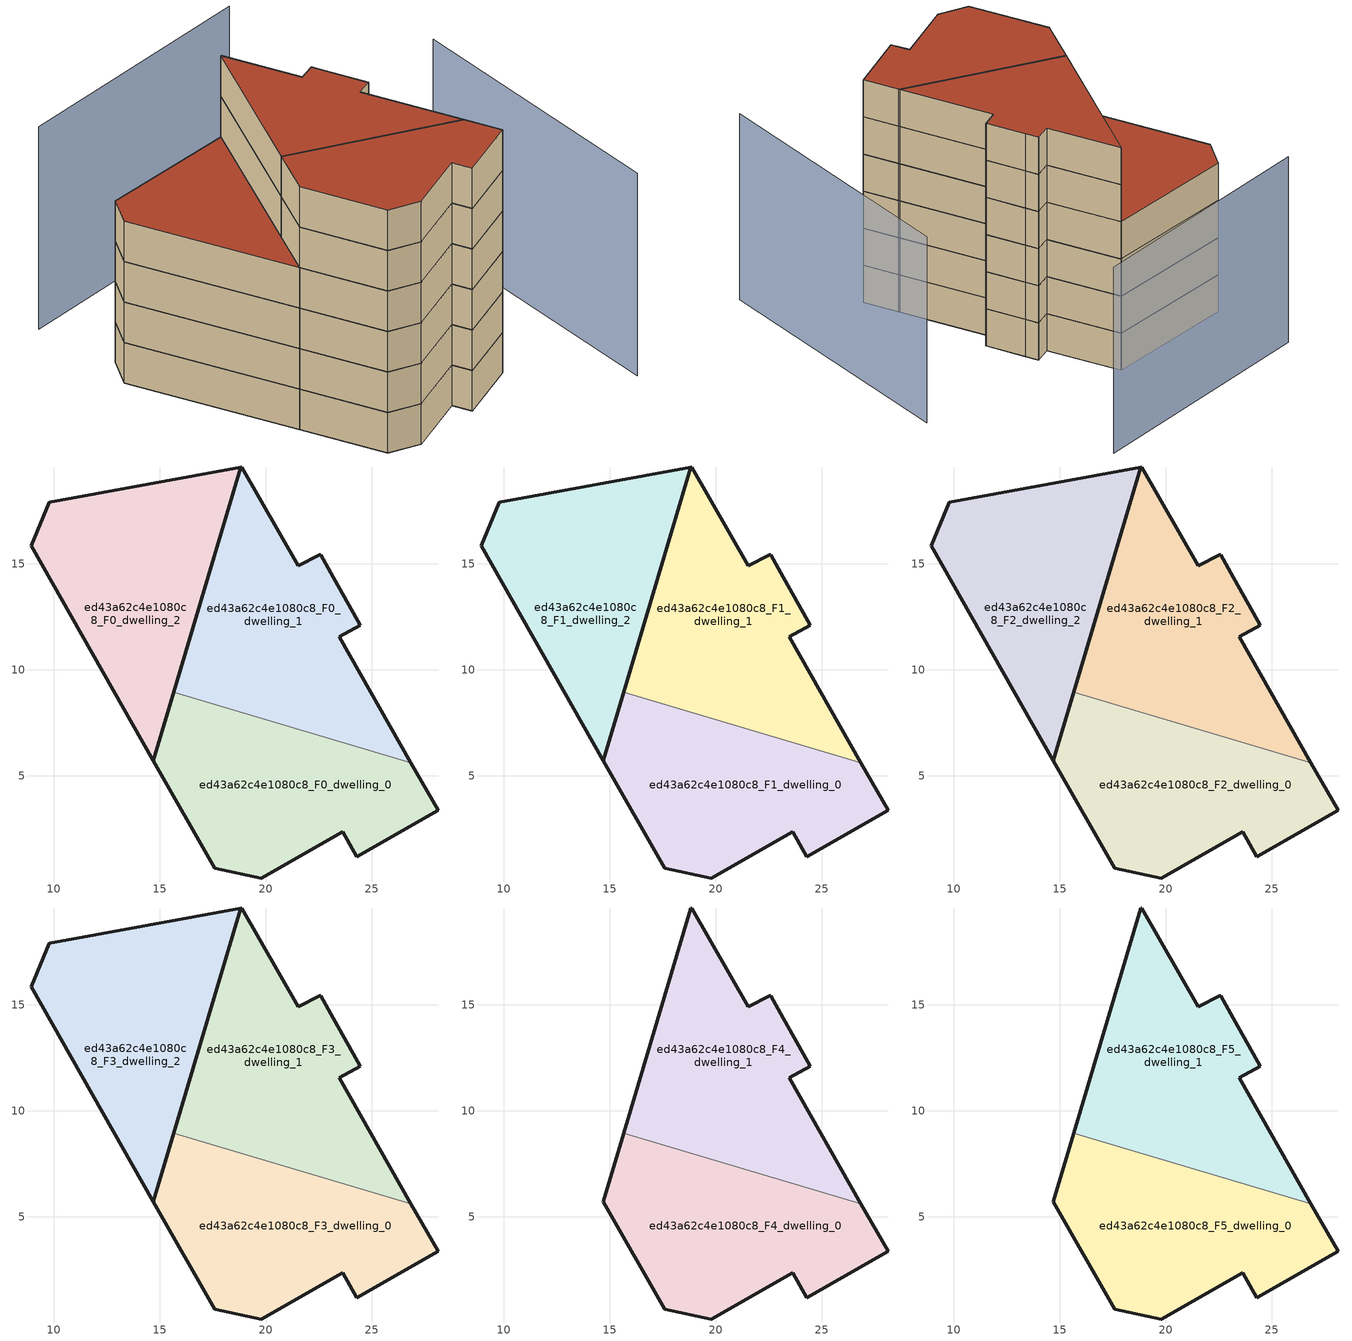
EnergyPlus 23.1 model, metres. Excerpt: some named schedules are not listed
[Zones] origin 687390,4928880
ed43a62c4e1080c8_F0_dwelling_0
 floor ground (EU_floor_Construction): 28.12,3.36 26.84,5.61 15.66,8.94 14.69,5.71 17.58,0.63 19.77,0.17 23.62,2.36 24.29,1.18 z0
 wall outside (EU_wall_Construction): 26.84,5.61 28.12,3.36 24.29,1.18 23.62,2.36 19.77,0.17 17.58,0.63 14.69,5.71 15.66,8.94 z0:3
 wall to ed43a62c4e1080c8_F0_dwelling_1 (EU_wall_Construction): 15.66,8.94 26.84,5.61 z0:3
ed43a62c4e1080c8_F0_dwelling_1
 floor ground (EU_floor_Construction): 26.84,5.61 23.45,11.56 24.44,12.09 23.05,14.58 22.58,15.43 22.54,15.41 21.52,14.89 18.85,19.56 18.82,19.56 15.66,8.94 z0
 wall outside (EU_wall_Construction): 15.66,8.94 18.82,19.56 18.85,19.56 21.52,14.89 22.54,15.41 22.58,15.43 23.05,14.58 24.44,12.09 23.45,11.56 26.84,5.61 z0:3
ed43a62c4e1080c8_F0_dwelling_2
 floor ground (EU_floor_Construction): 14.69,5.71 18.82,19.56 9.77,17.89 8.94,15.84 z0
 wall outside (EU_wall_Construction): 18.82,19.56 14.69,5.71 8.94,15.84 9.77,17.89 18.82,19.56 z0:3
ed43a62c4e1080c8_F1_dwelling_0
 floor to ed43a62c4e1080c8_F0_dwelling_0 (EU_floor_Construction): 28.12,3.36 26.84,5.61 15.66,8.94 14.69,5.71 17.58,0.63 19.77,0.17 23.62,2.36 24.29,1.18 z3
 wall outside (EU_wall_Construction): 26.84,5.61 28.12,3.36 24.29,1.18 23.62,2.36 19.77,0.17 17.58,0.63 14.69,5.71 15.66,8.94 z3:6
 wall to ed43a62c4e1080c8_F1_dwelling_1 (EU_wall_Construction): 15.66,8.94 26.84,5.61 z3:6
ed43a62c4e1080c8_F1_dwelling_1
 floor to ed43a62c4e1080c8_F0_dwelling_1 (EU_floor_Construction): 26.84,5.61 23.45,11.56 24.44,12.09 23.05,14.58 22.58,15.43 22.54,15.41 21.52,14.89 18.85,19.56 18.82,19.56 15.66,8.94 z3
 wall outside (EU_wall_Construction): 15.66,8.94 18.82,19.56 18.85,19.56 21.52,14.89 22.54,15.41 22.58,15.43 23.05,14.58 24.44,12.09 23.45,11.56 26.84,5.61 z3:6
ed43a62c4e1080c8_F1_dwelling_2
 floor to ed43a62c4e1080c8_F0_dwelling_2 (EU_floor_Construction): 14.69,5.71 18.82,19.56 9.77,17.89 8.94,15.84 z3
 wall outside (EU_wall_Construction): 18.82,19.56 14.69,5.71 8.94,15.84 9.77,17.89 18.82,19.56 z3:6
ed43a62c4e1080c8_F2_dwelling_0
 floor to ed43a62c4e1080c8_F1_dwelling_0 (EU_floor_Construction): 28.12,3.36 26.84,5.61 15.66,8.94 14.69,5.71 17.58,0.63 19.77,0.17 23.62,2.36 24.29,1.18 z6
 wall outside (EU_wall_Construction): 26.84,5.61 28.12,3.36 24.29,1.18 23.62,2.36 19.77,0.17 17.58,0.63 14.69,5.71 15.66,8.94 z6:9
 wall to ed43a62c4e1080c8_F2_dwelling_1 (EU_wall_Construction): 15.66,8.94 26.84,5.61 z6:9
ed43a62c4e1080c8_F2_dwelling_1
 floor to ed43a62c4e1080c8_F1_dwelling_1 (EU_floor_Construction): 26.84,5.61 23.45,11.56 24.44,12.09 23.05,14.58 22.58,15.43 22.54,15.41 21.52,14.89 18.85,19.56 18.82,19.56 15.66,8.94 z6
 wall outside (EU_wall_Construction): 15.66,8.94 18.82,19.56 18.85,19.56 21.52,14.89 22.54,15.41 22.58,15.43 23.05,14.58 24.44,12.09 23.45,11.56 26.84,5.61 z6:9
ed43a62c4e1080c8_F2_dwelling_2
 floor to ed43a62c4e1080c8_F1_dwelling_2 (EU_floor_Construction): 14.69,5.71 18.82,19.56 9.77,17.89 8.94,15.84 z6
 wall outside (EU_wall_Construction): 18.82,19.56 14.69,5.71 8.94,15.84 9.77,17.89 18.82,19.56 z6:9
ed43a62c4e1080c8_F3_dwelling_0
 floor to ed43a62c4e1080c8_F2_dwelling_0 (EU_floor_Construction): 28.12,3.36 26.84,5.61 15.66,8.94 14.69,5.71 17.58,0.63 19.77,0.17 23.62,2.36 24.29,1.18 z9
 wall outside (EU_wall_Construction): 26.84,5.61 28.12,3.36 24.29,1.18 23.62,2.36 19.77,0.17 17.58,0.63 14.69,5.71 15.66,8.94 z9:12
 wall to ed43a62c4e1080c8_F3_dwelling_1 (EU_wall_Construction): 15.66,8.94 26.84,5.61 z9:12
ed43a62c4e1080c8_F3_dwelling_1
 floor to ed43a62c4e1080c8_F2_dwelling_1 (EU_floor_Construction): 26.84,5.61 23.45,11.56 24.44,12.09 23.05,14.58 22.58,15.43 22.54,15.41 21.52,14.89 18.85,19.56 18.82,19.56 15.66,8.94 z9
 wall outside (EU_wall_Construction): 15.66,8.94 18.82,19.56 18.85,19.56 21.52,14.89 22.54,15.41 22.58,15.43 23.05,14.58 24.44,12.09 23.45,11.56 26.84,5.61 z9:12
ed43a62c4e1080c8_F3_dwelling_2
 floor to ed43a62c4e1080c8_F2_dwelling_2 (EU_floor_Construction): 14.69,5.71 18.82,19.56 9.77,17.89 8.94,15.84 z9
 wall outside (EU_wall_Construction): 18.82,19.56 14.69,5.71 8.94,15.84 9.77,17.89 18.82,19.56 z9:12
 roof outside (EU_roof_Construction): 18.82,19.56 14.69,5.71 8.94,15.84 9.77,17.89 z12
ed43a62c4e1080c8_F4_dwelling_0
 floor to ed43a62c4e1080c8_F3_dwelling_0 (EU_floor_Construction): 28.12,3.36 26.84,5.61 15.66,8.94 14.69,5.71 17.58,0.63 19.77,0.17 23.62,2.36 24.29,1.18 z12
 wall outside (EU_wall_Construction): 26.84,5.61 28.12,3.36 24.29,1.18 23.62,2.36 19.77,0.17 17.58,0.63 14.69,5.71 15.66,8.94 z12:15
 wall to ed43a62c4e1080c8_F4_dwelling_1 (EU_wall_Construction): 15.66,8.94 26.84,5.61 z12:15
ed43a62c4e1080c8_F4_dwelling_1
 floor to ed43a62c4e1080c8_F3_dwelling_1 (EU_floor_Construction): 26.84,5.61 23.45,11.56 24.44,12.09 23.05,14.58 22.58,15.43 22.54,15.41 21.52,14.89 18.85,19.56 18.82,19.56 15.66,8.94 z12
 wall outside (EU_wall_Construction): 15.66,8.94 18.82,19.56 18.85,19.56 21.52,14.89 22.54,15.41 22.58,15.43 23.05,14.58 24.44,12.09 23.45,11.56 26.84,5.61 z12:15
ed43a62c4e1080c8_F5_dwelling_0
 floor to ed43a62c4e1080c8_F4_dwelling_0 (EU_floor_Construction): 28.12,3.36 26.84,5.61 15.66,8.94 14.69,5.71 17.58,0.63 19.77,0.17 23.62,2.36 24.29,1.18 z15
 wall outside (EU_wall_Construction): 26.84,5.61 28.12,3.36 24.29,1.18 23.62,2.36 19.77,0.17 17.58,0.63 14.69,5.71 15.66,8.94 z15:18
 wall to ed43a62c4e1080c8_F5_dwelling_1 (EU_wall_Construction): 15.66,8.94 26.84,5.61 z15:18
 roof outside (EU_roof_Construction): 26.84,5.61 28.12,3.36 24.29,1.18 23.62,2.36 19.77,0.17 17.58,0.63 14.69,5.71 15.66,8.94 z18
ed43a62c4e1080c8_F5_dwelling_1
 floor to ed43a62c4e1080c8_F4_dwelling_1 (EU_floor_Construction): 26.84,5.61 23.45,11.56 24.44,12.09 23.05,14.58 22.58,15.43 22.54,15.41 21.52,14.89 18.85,19.56 18.82,19.56 15.66,8.94 z15
 wall outside (EU_wall_Construction): 15.66,8.94 18.82,19.56 18.85,19.56 21.52,14.89 22.54,15.41 22.58,15.43 23.05,14.58 24.44,12.09 23.45,11.56 26.84,5.61 z15:18
 roof outside (EU_roof_Construction): 22.58,15.43 23.05,14.58 24.44,12.09 23.45,11.56 26.84,5.61 15.66,8.94 18.82,19.56 18.85,19.56 21.52,14.89 22.54,15.41 z18
shading: 34.5,-1.67 32.69,16.86 / 24.73,26.87 8.07,23.42 z0:15
[Building]
EU S2 Campaign: North Axis=0; Terrain=City; Solar Distribution=FullExterior
[Site:Location]
Bologna: Latitude=44.5; Longitude=11.25; Time Zone=1; Elevation=37
[SizingPeriod:WeatherFileDays]
AnnualSizingPeriod: Begin Month=1; Begin Day of Month=1; End Month=12; End Day of Month=31; Day of Week for Start Day=Monday; Use Weather File Daylight Saving Period=No; Use Weather File Rain and Snow Indicators=No
[MATERIAL]
EU_InternalMass_Material: Roughness=MediumRough; Thickness=0.1; Conductivity=1; Density=1800; Specific Heat=900; Thermal Absorptance=0.9; Solar Absorptance=0.7; Visible Absorptance=0.7
[MATERIAL:NOMASS] Roughness=MediumRough; Thermal Absorptance=0.9; Solar Absorptance=0.7; Visible Absorptance=0.7
Name | Thermal Resistance
EU_wall_NoMass | 0.905828
EU_roof_NoMass | 0.37593
EU_floor_NoMass | 0.67114
[CONSTRUCTION]
EU_wall_Construction: EU_wall_NoMass
EU_roof_Construction: EU_roof_NoMass
EU_floor_Construction: EU_floor_NoMass
EU_InternalMass_Construction: EU_InternalMass_Material
[ZONE] Type=1; Multiplier=1; Ceiling Height=autocalculate; Floor Area=autocalculate; Part of Total Floor Area=Yes
Name | Volume
ed43a62c4e1080c8_F0_dwelling_0 | 208.024
ed43a62c4e1080c8_F1_dwelling_0; ed43a62c4e1080c8_F2_dwelling_0; ed43a62c4e1080c8_F3_dwelling_0; ed43a62c4e1080c8_F4_dwelling_0; ed43a62c4e1080c8_F5_dwelling_0 | 208.025
ed43a62c4e1080c8_F0_dwelling_1 | 208.028
ed43a62c4e1080c8_F1_dwelling_1; ed43a62c4e1080c8_F2_dwelling_1; ed43a62c4e1080c8_F3_dwelling_1; ed43a62c4e1080c8_F4_dwelling_1; ed43a62c4e1080c8_F5_dwelling_1 | 208.031
ed43a62c4e1080c8_F0_dwelling_2 | 208.021
ed43a62c4e1080c8_F1_dwelling_2; ed43a62c4e1080c8_F2_dwelling_2; ed43a62c4e1080c8_F3_dwelling_2 | 208.022
[INTERNALMASS] Construction=EU_InternalMass_Construction
Name | Zone or ZoneList | Surface Area
ed43a62c4e1080c8_F0_dwelling_0_EU_InternalMass | ed43a62c4e1080c8_F0_dwelling_0 | 69.3418
ed43a62c4e1080c8_F0_dwelling_1_EU_InternalMass | ed43a62c4e1080c8_F0_dwelling_1 | 69.3429
ed43a62c4e1080c8_F0_dwelling_2_EU_InternalMass | ed43a62c4e1080c8_F0_dwelling_2 | 69.3406
ed43a62c4e1080c8_F1_dwelling_0_EU_InternalMass | ed43a62c4e1080c8_F1_dwelling_0 | 69.3418
ed43a62c4e1080c8_F1_dwelling_1_EU_InternalMass | ed43a62c4e1080c8_F1_dwelling_1 | 69.3429
ed43a62c4e1080c8_F1_dwelling_2_EU_InternalMass | ed43a62c4e1080c8_F1_dwelling_2 | 69.3406
ed43a62c4e1080c8_F2_dwelling_0_EU_InternalMass | ed43a62c4e1080c8_F2_dwelling_0 | 69.3418
ed43a62c4e1080c8_F2_dwelling_1_EU_InternalMass | ed43a62c4e1080c8_F2_dwelling_1 | 69.3429
ed43a62c4e1080c8_F2_dwelling_2_EU_InternalMass | ed43a62c4e1080c8_F2_dwelling_2 | 69.3406
ed43a62c4e1080c8_F3_dwelling_0_EU_InternalMass | ed43a62c4e1080c8_F3_dwelling_0 | 69.3418
ed43a62c4e1080c8_F3_dwelling_1_EU_InternalMass | ed43a62c4e1080c8_F3_dwelling_1 | 69.3429
ed43a62c4e1080c8_F3_dwelling_2_EU_InternalMass | ed43a62c4e1080c8_F3_dwelling_2 | 69.3406
ed43a62c4e1080c8_F4_dwelling_0_EU_InternalMass | ed43a62c4e1080c8_F4_dwelling_0 | 104.012
ed43a62c4e1080c8_F4_dwelling_1_EU_InternalMass | ed43a62c4e1080c8_F4_dwelling_1 | 104.015
ed43a62c4e1080c8_F5_dwelling_0_EU_InternalMass | ed43a62c4e1080c8_F5_dwelling_0 | 104.012
ed43a62c4e1080c8_F5_dwelling_1_EU_InternalMass | ed43a62c4e1080c8_F5_dwelling_1 | 104.015
[OTHEREQUIPMENT] Fuel Type=Electricity; Design Level Calculation Method=Watts/Area; Power per Zone Floor Area=1; Fraction Latent=0; Fraction Radiant=0; Fraction Lost=0; Carbon Dioxide Generation Rate=0; EndUse Subcategory=EU_Step8_InternalGains
Name | Zone or ZoneList or Space or SpaceList | Schedule
EU_Step8_InternalGain_ed43a62c4e1080c8_F0_dwelling_0_f000 | ed43a62c4e1080c8_F0_dwelling_0 | EU_Step8_GainSchedule_ed43a62c4e1080c8_F0_dwelling_0_f000
EU_Step8_InternalGain_ed43a62c4e1080c8_F0_dwelling_1_f000 | ed43a62c4e1080c8_F0_dwelling_1 | EU_Step8_GainSchedule_ed43a62c4e1080c8_F0_dwelling_1_f000
EU_Step8_InternalGain_ed43a62c4e1080c8_F0_dwelling_2_f000 | ed43a62c4e1080c8_F0_dwelling_2 | EU_Step8_GainSchedule_ed43a62c4e1080c8_F0_dwelling_2_f000
EU_Step8_InternalGain_ed43a62c4e1080c8_F1_dwelling_0_f000 | ed43a62c4e1080c8_F1_dwelling_0 | EU_Step8_GainSchedule_ed43a62c4e1080c8_F1_dwelling_0_f000
EU_Step8_InternalGain_ed43a62c4e1080c8_F1_dwelling_1_f000 | ed43a62c4e1080c8_F1_dwelling_1 | EU_Step8_GainSchedule_ed43a62c4e1080c8_F1_dwelling_1_f000
EU_Step8_InternalGain_ed43a62c4e1080c8_F1_dwelling_2_f000 | ed43a62c4e1080c8_F1_dwelling_2 | EU_Step8_GainSchedule_ed43a62c4e1080c8_F1_dwelling_2_f000
EU_Step8_InternalGain_ed43a62c4e1080c8_F2_dwelling_0_f000 | ed43a62c4e1080c8_F2_dwelling_0 | EU_Step8_GainSchedule_ed43a62c4e1080c8_F2_dwelling_0_f000
EU_Step8_InternalGain_ed43a62c4e1080c8_F2_dwelling_1_f000 | ed43a62c4e1080c8_F2_dwelling_1 | EU_Step8_GainSchedule_ed43a62c4e1080c8_F2_dwelling_1_f000
EU_Step8_InternalGain_ed43a62c4e1080c8_F2_dwelling_2_f000 | ed43a62c4e1080c8_F2_dwelling_2 | EU_Step8_GainSchedule_ed43a62c4e1080c8_F2_dwelling_2_f000
EU_Step8_InternalGain_ed43a62c4e1080c8_F3_dwelling_0_f000 | ed43a62c4e1080c8_F3_dwelling_0 | EU_Step8_GainSchedule_ed43a62c4e1080c8_F3_dwelling_0_f000
EU_Step8_InternalGain_ed43a62c4e1080c8_F3_dwelling_1_f000 | ed43a62c4e1080c8_F3_dwelling_1 | EU_Step8_GainSchedule_ed43a62c4e1080c8_F3_dwelling_1_f000
EU_Step8_InternalGain_ed43a62c4e1080c8_F3_dwelling_2_f000 | ed43a62c4e1080c8_F3_dwelling_2 | EU_Step8_GainSchedule_ed43a62c4e1080c8_F3_dwelling_2_f000
EU_Step8_InternalGain_ed43a62c4e1080c8_F4_dwelling_0_f000 | ed43a62c4e1080c8_F4_dwelling_0 | EU_Step8_GainSchedule_ed43a62c4e1080c8_F4_dwelling_0_f000
EU_Step8_InternalGain_ed43a62c4e1080c8_F4_dwelling_1_f000 | ed43a62c4e1080c8_F4_dwelling_1 | EU_Step8_GainSchedule_ed43a62c4e1080c8_F4_dwelling_1_f000
EU_Step8_InternalGain_ed43a62c4e1080c8_F5_dwelling_0_f000 | ed43a62c4e1080c8_F5_dwelling_0 | EU_Step8_GainSchedule_ed43a62c4e1080c8_F5_dwelling_0_f000
EU_Step8_InternalGain_ed43a62c4e1080c8_F5_dwelling_1_f000 | ed43a62c4e1080c8_F5_dwelling_1 | EU_Step8_GainSchedule_ed43a62c4e1080c8_F5_dwelling_1_f000
[ZONEVENTILATION:DESIGNFLOWRATE] Schedule=EU_AlwaysOn; Design Flow Rate Calculation Method=AirChanges/Hour; Air Changes per Hour=0.73129; Ventilation Type=Natural; Fan Pressure Rise=0; Fan Total Efficiency=1; Constant Term Coefficient=1; Temperature Term Coefficient=0; Velocity Term Coefficient=0; Velocity Squared Term Coefficient=0; Minimum Indoor Temperature=-100; Maximum Indoor Temperature=100; Delta Temperature=-100; Minimum Outdoor Temperature=-100; Maximum Outdoor Temperature=100; Maximum Wind Speed=40
Name | Zone or ZoneList or Space or SpaceList
EU_ConstantAir_ed43a62c4e1080c8_F0_dwelling_0 | ed43a62c4e1080c8_F0_dwelling_0
EU_ConstantAir_ed43a62c4e1080c8_F0_dwelling_1 | ed43a62c4e1080c8_F0_dwelling_1
EU_ConstantAir_ed43a62c4e1080c8_F0_dwelling_2 | ed43a62c4e1080c8_F0_dwelling_2
EU_ConstantAir_ed43a62c4e1080c8_F1_dwelling_0 | ed43a62c4e1080c8_F1_dwelling_0
EU_ConstantAir_ed43a62c4e1080c8_F1_dwelling_1 | ed43a62c4e1080c8_F1_dwelling_1
EU_ConstantAir_ed43a62c4e1080c8_F1_dwelling_2 | ed43a62c4e1080c8_F1_dwelling_2
EU_ConstantAir_ed43a62c4e1080c8_F2_dwelling_0 | ed43a62c4e1080c8_F2_dwelling_0
EU_ConstantAir_ed43a62c4e1080c8_F2_dwelling_1 | ed43a62c4e1080c8_F2_dwelling_1
EU_ConstantAir_ed43a62c4e1080c8_F2_dwelling_2 | ed43a62c4e1080c8_F2_dwelling_2
EU_ConstantAir_ed43a62c4e1080c8_F3_dwelling_0 | ed43a62c4e1080c8_F3_dwelling_0
EU_ConstantAir_ed43a62c4e1080c8_F3_dwelling_1 | ed43a62c4e1080c8_F3_dwelling_1
EU_ConstantAir_ed43a62c4e1080c8_F3_dwelling_2 | ed43a62c4e1080c8_F3_dwelling_2
EU_ConstantAir_ed43a62c4e1080c8_F4_dwelling_0 | ed43a62c4e1080c8_F4_dwelling_0
EU_ConstantAir_ed43a62c4e1080c8_F4_dwelling_1 | ed43a62c4e1080c8_F4_dwelling_1
EU_ConstantAir_ed43a62c4e1080c8_F5_dwelling_0 | ed43a62c4e1080c8_F5_dwelling_0
EU_ConstantAir_ed43a62c4e1080c8_F5_dwelling_1 | ed43a62c4e1080c8_F5_dwelling_1
[HVACTEMPLATE:THERMOSTAT] Constant Heating Setpoint=20; Constant Cooling Setpoint=50
EU_HeatOnly_ed43a62c4e1080c8_F0_dwelling_0; EU_HeatOnly_ed43a62c4e1080c8_F0_dwelling_1; EU_HeatOnly_ed43a62c4e1080c8_F0_dwelling_2; EU_HeatOnly_ed43a62c4e1080c8_F1_dwelling_0; EU_HeatOnly_ed43a62c4e1080c8_F1_dwelling_1; EU_HeatOnly_ed43a62c4e1080c8_F1_dwelling_2; EU_HeatOnly_ed43a62c4e1080c8_F2_dwelling_0; EU_HeatOnly_ed43a62c4e1080c8_F2_dwelling_1; EU_HeatOnly_ed43a62c4e1080c8_F2_dwelling_2; EU_HeatOnly_ed43a62c4e1080c8_F3_dwelling_0; EU_HeatOnly_ed43a62c4e1080c8_F3_dwelling_1; EU_HeatOnly_ed43a62c4e1080c8_F3_dwelling_2; EU_HeatOnly_ed43a62c4e1080c8_F4_dwelling_0; EU_HeatOnly_ed43a62c4e1080c8_F4_dwelling_1; EU_HeatOnly_ed43a62c4e1080c8_F5_dwelling_0; EU_HeatOnly_ed43a62c4e1080c8_F5_dwelling_1
[HVACTEMPLATE:ZONE:IDEALLOADSAIRSYSTEM] System Availability Schedule=EU_AlwaysOn; Maximum Heating Supply Air Temperature=50; Minimum Cooling Supply Air Temperature=13; Maximum Heating Supply Air Humidity Ratio=0.0156; Minimum Cooling Supply Air Humidity Ratio=0.0077; Heating Limit=NoLimit; Cooling Limit=NoLimit; Heating Availability Schedule=EU_AlwaysOn; Cooling Availability Schedule=EU_CoolingOff; Dehumidification Control Type=ConstantSensibleHeatRatio; Cooling Sensible Heat Ratio=0.7; Dehumidification Setpoint=60; Humidification Control Type=None; Humidification Setpoint=30; Outdoor Air Method=None; Outdoor Air Flow Rate per Person=0.00944; Outdoor Air Flow Rate per Zone Floor Area=0; Outdoor Air Flow Rate per Zone=0; Demand Controlled Ventilation Type=None; Outdoor Air Economizer Type=NoEconomizer; Heat Recovery Type=None; Sensible Heat Recovery Effectiveness=0.7; Latent Heat Recovery Effectiveness=0.65
Name | Template Thermostat
ed43a62c4e1080c8_F0_dwelling_0 | EU_HeatOnly_ed43a62c4e1080c8_F0_dwelling_0
ed43a62c4e1080c8_F0_dwelling_1 | EU_HeatOnly_ed43a62c4e1080c8_F0_dwelling_1
ed43a62c4e1080c8_F0_dwelling_2 | EU_HeatOnly_ed43a62c4e1080c8_F0_dwelling_2
ed43a62c4e1080c8_F1_dwelling_0 | EU_HeatOnly_ed43a62c4e1080c8_F1_dwelling_0
ed43a62c4e1080c8_F1_dwelling_1 | EU_HeatOnly_ed43a62c4e1080c8_F1_dwelling_1
ed43a62c4e1080c8_F1_dwelling_2 | EU_HeatOnly_ed43a62c4e1080c8_F1_dwelling_2
ed43a62c4e1080c8_F2_dwelling_0 | EU_HeatOnly_ed43a62c4e1080c8_F2_dwelling_0
ed43a62c4e1080c8_F2_dwelling_1 | EU_HeatOnly_ed43a62c4e1080c8_F2_dwelling_1
ed43a62c4e1080c8_F2_dwelling_2 | EU_HeatOnly_ed43a62c4e1080c8_F2_dwelling_2
ed43a62c4e1080c8_F3_dwelling_0 | EU_HeatOnly_ed43a62c4e1080c8_F3_dwelling_0
